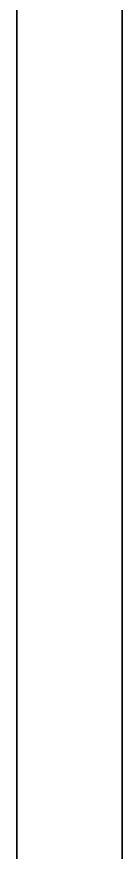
# Model space of a CAD drawing. Header units: millimetres. Extents: x 0 to 1188, y 0 to 840.
# Drawn here: x 1168 to 1188, y 158.3 to 316.7 of the extents above; entities that cross this region are included whole.
import ezdxf

# ---------------------------------------------------------------- set-up
doc = ezdxf.new("R2010")
doc.units = ezdxf.units.MM
doc.layers.get('0').update_dxf_attribs({"lineweight": 35})

# ---------------------------------------------------------------- blocks, each defined once
blk = doc.blocks.new('A$C49AA496E')
for p, q in [((296.9999999999999, 209.9999997211981), (296.9999999999999, -2.788019810350884e-07)), ((291.9999999999999, 204.9999997211981), (291.9999999999999, 4.999999721198076))]:
    blk.add_line(p, q)

msp = doc.modelspace()

# ---------------------------------------------------------------- linework, layer by layer
msp.add_lwpolyline([(1168, 80), (1168, 820.0000000000001)])

# ---------------------------------------------------------------- block references
at = {"xscale": 4, "yscale": 4, "zscale": 4}
msp.add_blockref('A$C49AA496E', (-2.273736754432321e-13, 1.115207851398736e-06), dxfattribs=at)

doc.saveas('drawing.dxf')
